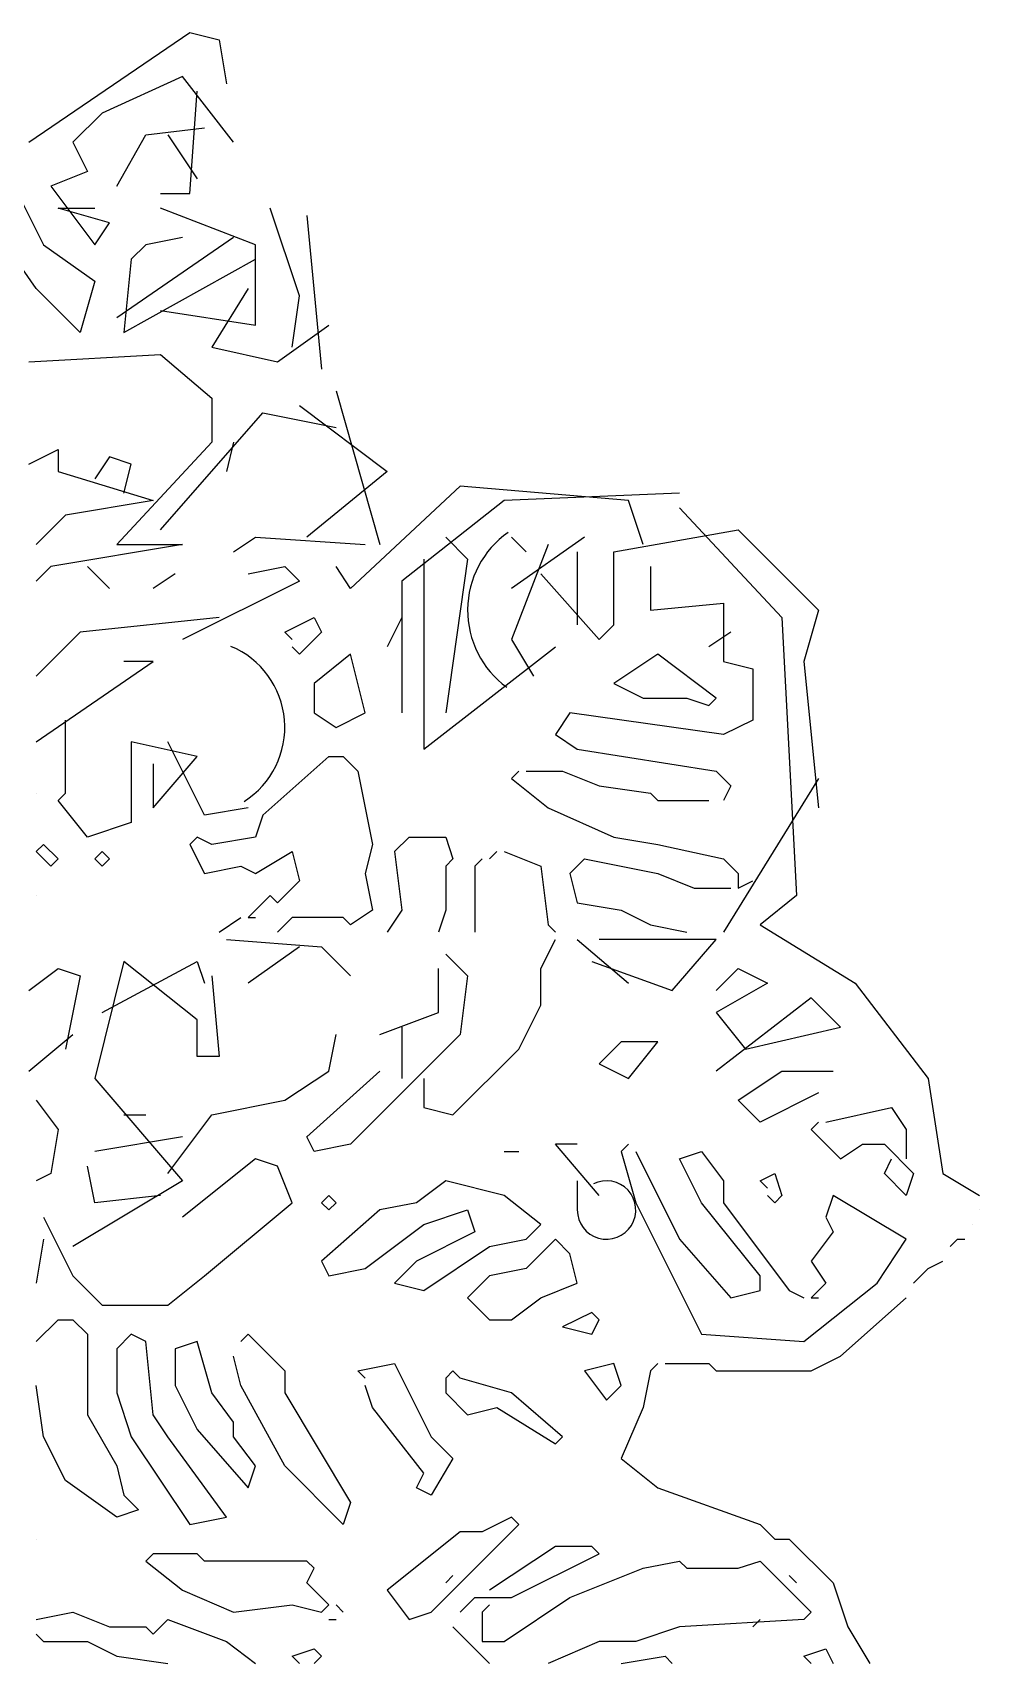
# Model space of a CAD drawing. Header units: inches. Extents: x 10 to 52.5, y 12.2 to 37.
# Drawn here: x 15.0159 to 15.1571, y 13.9688 to 14.212 of the extents above; entities that cross this region are included whole.
import ezdxf

# ---------------------------------------------------------------- set-up
doc = ezdxf.new("R2010")
doc.units = ezdxf.units.IN
doc.header["$MEASUREMENT"] = 0
doc.layers.add('02', color=2, linetype='Continuous')

msp = doc.modelspace()

# ---------------------------------------------------------------- linework, layer by layer
at = {"layer": '02'}
for p, q in [((15.01533605319428, 14.19568612229198), (15.0393315059876, 14.21204665535191)), ((15.0393315059876, 14.21204665535191), (15.04369430614616, 14.21095594885122)), ((15.04369430614616, 14.21095594885122), (15.04478501270506, 14.20441173563307)), ((15.0382407994287, 14.20550244213376), (15.02624307943488, 14.2000489225233)), ((15.04587571926395, 14.19568612229198), (15.0382407994287, 14.20550244213376)), ((15.0393315059876, 14.18805120255859), (15.04042219950798, 14.20332102913238)), ((15.02624307943488, 14.2000489225233), (15.02188026623781, 14.19568612229198)), ((15.03278729271124, 14.19677681589968), (15.04151290606688, 14.19786752240037)), ((15.02188026623781, 14.19568612229198), (15.02406166654992, 14.19132330916767)), ((15.02842447951416, 14.18914190905928), (15.03278729271124, 14.19677681589968)), ((15.03605939934942, 14.19677681589968), (15.04042219950798, 14.19023260266698)), ((15.02406166654992, 14.19132330916767), (15.01860815983246, 14.18914190905928)), ((15.01860815983246, 14.18914190905928), (15.02515237287599, 14.18041628283975)), ((15.03496869279052, 14.18805120255859), (15.0393315059876, 14.18805120255859)), ((15.01424534663538, 14.1869604960579), (15.01751745327356, 14.18041628283975)), ((15.01969886615853, 14.18586980245021), (15.02515237287599, 14.18586980245021)), ((15.0273337731881, 14.18368838944883), (15.01969886615853, 14.18586980245021)), ((15.0491478256693, 14.18041628283975), (15.03496869279052, 14.18586980245021)), ((15.05569203894566, 14.17278137598481), (15.05132922598141, 14.18586980245021)), ((15.01642675952035, 14.17387206960705), (15.00879183991793, 14.18477909594952)), ((15.02515237287599, 14.18041628283975), (15.0273337731881, 14.18368838944883)), ((15.05678273269887, 14.18477909594952), (15.05896414558384, 14.16187434964234)), ((15.01751745327356, 14.18041628283975), (15.02515237287599, 14.17496277610774)), ((15.04587571926395, 14.18150698932589), (15.02842447951416, 14.16950926937573)), ((15.03278729271124, 14.18041628283975), (15.03060587959344, 14.17823488271682)), ((15.0382407994287, 14.18150698932589), (15.03278729271124, 14.18041628283975)), ((15.0491478256693, 14.16841856287504), (15.0491478256693, 14.18041628283975)), ((15.02951518607306, 14.16732785637435), (15.0491478256693, 14.17823488271682)), ((15.03060587959344, 14.17823488271682), (15.02951518607306, 14.16732785637435)), ((15.02297097279671, 14.16732785637435), (15.01642675952035, 14.17387206960705)), ((15.02515237287599, 14.17496277610774), (15.02297097279671, 14.16732785637435)), ((15.04805711934323, 14.17387206960705), (15.04260361262578, 14.16514645626597)), ((15.03496869279052, 14.17059996298343), (15.0491478256693, 14.16841856287504)), ((15.05460133238676, 14.16514645626597), (15.05569203894566, 14.17278137598481)), ((15.05241993230748, 14.16296505614303), (15.06005483933705, 14.16841856287504)), ((15.01533605319428, 14.16296505614303), (15.03496869279052, 14.16405574976528)), ((15.03496869279052, 14.16405574976528), (15.04260361262578, 14.15751153653258)), ((15.04260361262578, 14.16514645626597), (15.05241993230748, 14.16296505614303)), ((15.06114554566312, 14.15860224303327), (15.06768975893947, 14.13569749672609)), ((15.04260361262578, 14.15751153653258), (15.04260361262578, 14.15096732329988)), ((15.05569203894566, 14.15642084291033), (15.06878046549837, 14.14660452306856)), ((15.03496869279052, 14.13787889684903), (15.05023851942251, 14.15533013640964)), ((15.05023851942251, 14.15533013640964), (15.06114554566312, 14.15314873630126)), ((15.04260361262578, 14.15096732329988), (15.02842447951416, 14.13569749672609)), ((15.04587571926395, 14.15096732329988), (15.04478501270506, 14.14660452306856)), ((15.01533605319428, 14.1476952166908), (15.01969886615853, 14.14987662969218)), ((15.01969886615853, 14.14987662969218), (15.01969886615853, 14.14660452306856)), ((15.0273337731881, 14.14878592319149), (15.02515237287599, 14.14551381658242)), ((15.03060587959344, 14.1476952166908), (15.0273337731881, 14.14878592319149)), ((15.01969886615853, 14.14660452306856), (15.03387798623162, 14.14224170995879)), ((15.02951518607306, 14.14333241645948), (15.03060587959344, 14.1476952166908)), ((15.06878046549837, 14.14660452306856), (15.05678273269887, 14.13678820322678)), ((15.07968747893329, 14.14442311008173), (15.0633269457424, 14.12915328350794)), ((15.1047736382855, 14.14224170995879), (15.07968747893329, 14.14442311008173)), ((15.03387798623162, 14.14224170995879), (15.02078955991174, 14.14006030985041)), ((15.08623169220964, 14.14224170995879), (15.07096186557765, 14.13024399000863)), ((15.11240855788792, 14.14333241645948), (15.08623169220964, 14.14224170995879)), ((15.10695503836478, 14.13569749672609), (15.1047736382855, 14.14224170995879)), ((15.02078955991174, 14.14006030985041), (15.01642675952035, 14.13569749672609)), ((15.11240855788792, 14.1411510034581), (15.12767838451992, 14.12479047039818)), ((15.04587571926395, 14.13460679023995), (15.0491478256693, 14.13678820322678)), ((15.0491478256693, 14.13678820322678), (15.06550835886019, 14.13569749672609)), ((15.07750607885401, 14.13678820322678), (15.08077818549219, 14.13351609661771)), ((15.09822942500914, 14.13678820322678), (15.08732239853571, 14.12915328350794)), ((15.08732239853571, 14.13678820322678), (15.08950379884782, 14.13460679023995)), ((15.10259223797339, 14.13460679023995), (15.12113417124356, 14.13787889684903)), ((15.12113417124356, 14.13787889684903), (15.13313189123738, 14.12588117689887)), ((15.0382407994287, 14.13569749672609), (15.01860815983246, 14.13242539011702)), ((15.02842447951416, 14.13569749672609), (15.0382407994287, 14.13569749672609)), ((15.09277591829169, 14.13569749672609), (15.08732239853571, 14.12151836377455)), ((15.09713871845025, 14.13460679023995), (15.09713871845025, 14.12369977677593)), ((15.10259223797339, 14.12369977677593), (15.10259223797339, 14.13460679023995)), ((15.01860815983246, 14.13242539011702), (15.01642675952035, 14.13024399000863)), ((15.02406166654992, 14.13242539011702), (15.0273337731881, 14.12915328350794)), ((15.04805711934323, 14.13133468361633), (15.05351062606069, 14.13242539011702)), ((15.05351062606069, 14.13242539011702), (15.05569203894566, 14.13024399000863)), ((15.0633269457424, 14.12915328350794), (15.06114554566312, 14.13242539011702)), ((15.07423397221583, 14.13351609661771), (15.07423397221583, 14.10515783071463)), ((15.08077818549219, 14.13351609661771), (15.07750607885401, 14.11061135032508)), ((15.10804574492368, 14.13242539011702), (15.10804574492368, 14.12588117689887)), ((15.0371500928698, 14.13133468361633), (15.03387798623162, 14.12915328350794)), ((15.05569203894566, 14.13024399000863), (15.0382407994287, 14.12151836377455)), ((15.07096186557765, 14.13024399000863), (15.07096186557765, 14.11061135032508)), ((15.09168521173279, 14.13133468361633), (15.10041082508842, 14.12151836377455)), ((15.10804574492368, 14.12588117689887), (15.11895277116428, 14.12697188338501)), ((15.11895277116428, 14.12697188338501), (15.11895277116428, 14.11824625716548)), ((15.04369430614616, 14.12479047039818), (15.02297097279671, 14.12260907027524)), ((15.05351062606069, 14.12260907027524), (15.05787343902494, 14.12479047039818)), ((15.05787343902494, 14.12479047039818), (15.05896414558384, 14.12260907027524)), ((15.07096186557765, 14.12479047039818), (15.06878046549837, 14.12042767016686)), ((15.12767838451992, 14.12479047039818), (15.1298597845992, 14.08334379090814)), ((15.13313189123738, 14.12588117689887), (15.1309504911581, 14.11824625716548)), ((15.02297097279671, 14.12260907027524), (15.01642675952035, 14.11606485704254)), ((15.05460133238676, 14.12151836377455), (15.05351062606069, 14.12260907027524)), ((15.05896414558384, 14.12260907027524), (15.05569203894566, 14.11933696366617)), ((15.10041082508842, 14.12151836377455), (15.10259223797339, 14.12369977677593)), ((15.12004346468466, 14.12260907027524), (15.11677135804648, 14.12042767016686)), ((15.05569203894566, 14.11933696366617), (15.05460133238676, 14.12042767016686)), ((15.0633269457424, 14.11933696366617), (15.05787343902494, 14.11497415054185)), ((15.06550835886019, 14.11061135032508), (15.0633269457424, 14.11933696366617)), ((15.07423397221583, 14.10515783071463), (15.09386661181207, 14.12042767016686)), ((15.08732239853571, 14.12151836377455), (15.09059450517389, 14.11606485704254)), ((15.10913645124975, 14.11933696366617), (15.10259223797339, 14.11497415054185)), ((15.11786206460538, 14.11279275043347), (15.10913645124975, 14.11933696366617)), ((15.01642675952035, 14.10624853720077), (15.03387798623162, 14.11824625716548)), ((15.03387798623162, 14.11824625716548), (15.02951518607306, 14.11824625716548)), ((15.11895277116428, 14.11824625716548), (15.12331557132284, 14.11715556354323)), ((15.12331557132284, 14.11715556354323), (15.12331557132284, 14.10952064382439)), ((15.1309504911581, 14.11824625716548), (15.13313189123738, 14.09643221735899)), ((15.05787343902494, 14.11497415054185), (15.05787343902494, 14.11061135032508)), ((15.10259223797339, 14.11497415054185), (15.10695503836478, 14.11279275043347)), ((15.10695503836478, 14.11279275043347), (15.11349925164114, 14.11279275043347)), ((15.11349925164114, 14.11279275043347), (15.11677135804648, 14.11170204393278)), ((15.11677135804648, 14.11170204393278), (15.11786206460538, 14.11279275043347)), ((15.05787343902494, 14.11061135032508), (15.06114554566312, 14.1084299373237)), ((15.06114554566312, 14.1084299373237), (15.06550835886019, 14.11061135032508)), ((15.09604802492986, 14.11061135032508), (15.09386661181207, 14.10733924370146)), ((15.11895277116428, 14.10733924370146), (15.09604802492986, 14.11061135032508)), ((15.02078955991174, 14.09861361748193), (15.02078955991174, 14.10952064382439)), ((15.09386661181207, 14.10733924370146), (15.09713871845025, 14.10515783071463)), ((15.12331557132284, 14.10952064382439), (15.11895277116428, 14.10733924370146)), ((15.04042219950798, 14.10406713709238), (15.03060587959344, 14.10624853720077)), ((15.03060587959344, 14.10624853720077), (15.03060587959344, 14.09425081725061)), ((15.04151290606688, 14.0953415108583), (15.03605939934942, 14.10624853720077)), ((15.09713871845025, 14.10515783071463), (15.11786206460538, 14.101885724091)), ((15.03387798623162, 14.09643221735899), (15.04042219950798, 14.10406713709238)), ((15.03387798623162, 14.10297643059169), (15.03387798623162, 14.09643221735899)), ((15.05023851942251, 14.0953415108583), (15.06005483933705, 14.10406713709238)), ((15.06005483933705, 14.10406713709238), (15.06223625222201, 14.10406713709238)), ((15.06223625222201, 14.10406713709238), (15.06441765230129, 14.101885724091)), ((15.06441765230129, 14.101885724091), (15.06659905238057, 14.09097871064153)), ((15.08732239853571, 14.10079503046876), (15.08841310509461, 14.101885724091)), ((15.08732239853571, 14.10079503046876), (15.09277591829169, 14.09643221735899)), ((15.08950379884782, 14.101885724091), (15.09495731837097, 14.101885724091)), ((15.09495731837097, 14.101885724091), (15.10041082508842, 14.09970432398262)), ((15.11786206460538, 14.101885724091), (15.12004346468466, 14.09970432398262)), ((15.13313189123738, 14.10079503046876), (15.11895277116428, 14.07789027129769)), ((15.01642675952035, 14.09861361748193), (15.01642675952035, 14.09861361748193)), ((15.01969886615853, 14.09752292385968), (15.02078955991174, 14.09861361748193)), ((15.02406166654992, 14.09206940424923), (15.01969886615853, 14.09752292385968)), ((15.10041082508842, 14.09970432398262), (15.10804574492368, 14.09861361748193)), ((15.10804574492368, 14.09861361748193), (15.10913645124975, 14.09752292385968)), ((15.10913645124975, 14.09752292385968), (15.11677135804648, 14.09752292385968)), ((15.12004346468466, 14.09970432398262), (15.11895277116428, 14.09752292385968)), ((15.04805711934323, 14.09643221735899), (15.04151290606688, 14.0953415108583)), ((15.05023851942251, 14.0953415108583), (15.0491478256693, 14.09206940424923)), ((15.09277591829169, 14.09643221735899), (15.10259223797339, 14.09206940424923)), ((15.03060587959344, 14.09425081725061), (15.02406166654992, 14.09206940424923)), ((15.01751745327356, 14.09097871064153), (15.01642675952035, 14.08988800414084)), ((15.01969886615853, 14.08879729764015), (15.01751745327356, 14.09097871064153)), ((15.04042219950798, 14.09206940424923), (15.0393315059876, 14.09097871064153)), ((15.0393315059876, 14.09097871064153), (15.04151290606688, 14.08661589751722)), ((15.04260361262578, 14.09097871064153), (15.04042219950798, 14.09206940424923)), ((15.0491478256693, 14.09206940424923), (15.04260361262578, 14.09097871064153)), ((15.06659905238057, 14.09097871064153), (15.06550835886019, 14.08661589751722)), ((15.06987115901875, 14.08988800414084), (15.07205257213655, 14.09206940424923)), ((15.07205257213655, 14.09206940424923), (15.07750607885401, 14.09206940424923)), ((15.07750607885401, 14.09206940424923), (15.07859678518007, 14.08879729764015)), ((15.10259223797339, 14.09206940424923), (15.10913645124975, 14.09097871064153)), ((15.10913645124975, 14.09097871064153), (15.11895277116428, 14.08879729764015)), ((15.01642675952035, 14.08988800414084), (15.01860815983246, 14.08770659113946)), ((15.01860815983246, 14.08770659113946), (15.01969886615853, 14.08879729764015)), ((15.02624307943488, 14.08988800414084), (15.02515237287599, 14.08879729764015)), ((15.02515237287599, 14.08879729764015), (15.02624307943488, 14.08770659113946)), ((15.0273337731881, 14.08879729764015), (15.02624307943488, 14.08988800414084)), ((15.02624307943488, 14.08770659113946), (15.0273337731881, 14.08879729764015)), ((15.04151290606688, 14.08661589751722), (15.04696641278434, 14.08770659113946)), ((15.04696641278434, 14.08770659113946), (15.0491478256693, 14.08661589751722)), ((15.0491478256693, 14.08661589751722), (15.05460133238676, 14.08988800414084)), ((15.05460133238676, 14.08988800414084), (15.05569203894566, 14.08552519101653)), ((15.06987115901875, 14.08988800414084), (15.07096186557765, 14.08116237790676)), ((15.07859678518007, 14.08879729764015), (15.07750607885401, 14.08770659113946)), ((15.07750607885401, 14.08770659113946), (15.07750607885401, 14.08116237790676)), ((15.08186889181825, 14.08770659113946), (15.08295958557147, 14.08879729764015)), ((15.08186889181825, 14.08770659113946), (15.08186889181825, 14.07789027129769)), ((15.08514099845643, 14.08988800414084), (15.08405029213036, 14.08879729764015)), ((15.08623169220964, 14.08988800414084), (15.09168521173279, 14.08770659113946)), ((15.09168521173279, 14.08770659113946), (15.09277591829169, 14.07898097779838)), ((15.09604802492986, 14.08661589751722), (15.09822942500914, 14.08879729764015)), ((15.09822942500914, 14.08879729764015), (15.10913645124975, 14.08661589751722)), ((15.11895277116428, 14.08879729764015), (15.12113417124356, 14.08661589751722)), ((15.05569203894566, 14.08552519101653), (15.05241993230748, 14.08225308440745)), ((15.06550835886019, 14.08661589751722), (15.06659905238057, 14.08116237790676)), ((15.09604802492986, 14.08661589751722), (15.09713871845025, 14.08225308440745)), ((15.10913645124975, 14.08661589751722), (15.1145899579672, 14.08443448453039)), ((15.12113417124356, 14.08661589751722), (15.12113417124356, 14.08443448453039)), ((15.12113417124356, 14.08443448453039), (15.12331557132284, 14.08552519101653)), ((15.01642675952035, 14.08334379090814), (15.01642675952035, 14.08334379090814)), ((15.05132922598141, 14.08334379090814), (15.04805711934323, 14.08007168428452)), ((15.05241993230748, 14.08225308440745), (15.05132922598141, 14.08334379090814)), ((15.1145899579672, 14.08443448453039), (15.12004346468466, 14.08443448453039)), ((15.1298597845992, 14.08334379090814), (15.12440627788174, 14.07898097779838)), ((15.06659905238057, 14.08116237790676), (15.0633269457424, 14.07898097779838)), ((15.07096186557765, 14.08116237790676), (15.06878046549837, 14.07789027129769)), ((15.07750607885401, 14.08116237790676), (15.07641537229511, 14.07789027129769)), ((15.09713871845025, 14.08225308440745), (15.1036829317266, 14.08116237790676)), ((15.1036829317266, 14.08116237790676), (15.10804574492368, 14.07898097779838)), ((15.04369430614616, 14.07789027129769), (15.04696641278434, 14.08007168428452)), ((15.04805711934323, 14.08007168428452), (15.0491478256693, 14.08007168428452)), ((15.05460133238676, 14.08007168428452), (15.05241993230748, 14.07789027129769)), ((15.06223625222201, 14.08007168428452), (15.05460133238676, 14.08007168428452)), ((15.0633269457424, 14.07898097779838), (15.06223625222201, 14.08007168428452)), ((15.09277591829169, 14.07898097779838), (15.09386661181207, 14.07789027129769)), ((15.10804574492368, 14.07898097779838), (15.11349925164114, 14.07789027129769)), ((15.12440627788174, 14.07898097779838), (15.13858541076052, 14.07025536445729)), ((15.04478501270506, 14.07679957767544), (15.05896414558384, 14.07570887117475)), ((15.05569203894566, 14.07570887117475), (15.04805711934323, 14.07025536445729)), ((15.0633269457424, 14.07134605806499), (15.05896414558384, 14.07570887117475)), ((15.09168521173279, 14.07243676456568), (15.09386661181207, 14.07679957767544)), ((15.09713871845025, 14.07679957767544), (15.1047736382855, 14.07025536445729)), ((15.11786206460538, 14.07679957767544), (15.10041082508842, 14.07679957767544)), ((15.11131785132903, 14.0691646579566), (15.11786206460538, 14.07679957767544)), ((15.02951518607306, 14.07352747106637), (15.02515237287599, 14.0560762314912)), ((15.02624307943488, 14.06589255133298), (15.04042219950798, 14.07352747106637)), ((15.04042219950798, 14.06480184484684), (15.02951518607306, 14.07352747106637)), ((15.04042219950798, 14.07352747106637), (15.04151290606688, 14.07025536445729)), ((15.07750607885401, 14.07461816467406), (15.08077818549219, 14.07134605806499)), ((15.09932013156804, 14.07352747106637), (15.11131785132903, 14.0691646579566)), ((15.01533605319428, 14.0691646579566), (15.01969886615853, 14.07243676456568)), ((15.01969886615853, 14.07243676456568), (15.02297097279671, 14.07134605806499)), ((15.02297097279671, 14.07134605806499), (15.02078955991174, 14.06043904460097)), ((15.04260361262578, 14.07134605806499), (15.04369430614616, 14.05934833810027)), ((15.07641537229511, 14.06589255133298), (15.07641537229511, 14.07243676456568)), ((15.08077818549219, 14.07134605806499), (15.07968747893329, 14.0626204447239)), ((15.09168521173279, 14.06698325783367), (15.09168521173279, 14.07243676456568)), ((15.11786206460538, 14.0691646579566), (15.12113417124356, 14.07243676456568)), ((15.12113417124356, 14.07243676456568), (15.12549698444064, 14.07025536445729)), ((15.12549698444064, 14.07025536445729), (15.11786206460538, 14.06589255133298)), ((15.13858541076052, 14.07025536445729), (15.14949242419544, 14.0560762314912)), ((15.06768975893947, 14.0626204447239), (15.07641537229511, 14.06589255133298)), ((15.08841310509461, 14.06043904460097), (15.09168521173279, 14.06698325783367)), ((15.13204119771699, 14.06807395145591), (15.11786206460538, 14.05716693799189)), ((15.11786206460538, 14.06589255133298), (15.12222487780246, 14.06043904460097)), ((15.13640399787555, 14.06371115122459), (15.13204119771699, 14.06807395145591)), ((15.04042219950798, 14.05934833810027), (15.04042219950798, 14.06480184484684)), ((15.07096186557765, 14.06371115122459), (15.07096186557765, 14.0560762314912)), ((15.12222487780246, 14.06043904460097), (15.13640399787555, 14.06371115122459)), ((15.01533605319428, 14.05716693799189), (15.02188026623781, 14.0626204447239)), ((15.06005483933705, 14.05716693799189), (15.06114554566312, 14.0626204447239)), ((15.07968747893329, 14.0626204447239), (15.0633269457424, 14.04625991164943)), ((15.1036829317266, 14.06152973822321), (15.10041082508842, 14.05825763161414)), ((15.10913645124975, 14.06152973822321), (15.1036829317266, 14.06152973822321)), ((15.1047736382855, 14.0560762314912), (15.10913645124975, 14.06152973822321)), ((15.04369430614616, 14.05934833810027), (15.04042219950798, 14.05934833810027)), ((15.07859678518007, 14.05062272477374), (15.08841310509461, 14.06043904460097)), ((15.02515237287599, 14.0560762314912), (15.0382407994287, 14.04080640491742)), ((15.05351062606069, 14.05280412488213), (15.06005483933705, 14.05716693799189)), ((15.05678273269887, 14.04735061815012), (15.06768975893947, 14.05716693799189)), ((15.07423397221583, 14.0560762314912), (15.07423397221583, 14.05171341838144)), ((15.10041082508842, 14.05825763161414), (15.1047736382855, 14.0560762314912)), ((15.12113417124356, 14.05280412488213), (15.12767838451992, 14.05716693799189)), ((15.12767838451992, 14.05716693799189), (15.13531330412234, 14.05716693799189)), ((15.14949242419544, 14.0560762314912), (15.15167383731323, 14.04189709853966)), ((15.13313189123738, 14.05389483138282), (15.12440627788174, 14.04953201827305)), ((15.01642675952035, 14.05280412488213), (15.01969886615853, 14.04844131177236)), ((15.04260361262578, 14.05062272477374), (15.05351062606069, 14.05280412488213)), ((15.07423397221583, 14.05171341838144), (15.07859678518007, 14.05062272477374)), ((15.12440627788174, 14.04953201827305), (15.12113417124356, 14.05280412488213)), ((15.13422259779627, 14.04953201827305), (15.14403891747798, 14.05171341838144)), ((15.14403891747798, 14.05171341838144), (15.14622031779009, 14.04844131177236)), ((15.02951518607306, 14.05062272477374), (15.03278729271124, 14.05062272477374)), ((15.03605939934942, 14.04189709853966), (15.04260361262578, 14.05062272477374)), ((15.13313189123738, 14.04953201827305), (15.13204119771699, 14.04844131177236)), ((15.01969886615853, 14.04844131177236), (15.01860815983246, 14.04189709853966)), ((15.0382407994287, 14.04735061815012), (15.02515237287599, 14.04516920514873)), ((15.05787343902494, 14.04516920514873), (15.05678273269887, 14.04735061815012)), ((15.13204119771699, 14.04844131177236), (15.13640399787555, 14.04407851154104)), ((15.14622031779009, 14.04844131177236), (15.14622031779009, 14.04407851154104)), ((15.0491478256693, 14.04407851154104), (15.0382407994287, 14.03535288530696)), ((15.05241993230748, 14.04298780504035), (15.0491478256693, 14.04407851154104)), ((15.0633269457424, 14.04625991164943), (15.05787343902494, 14.04516920514873)), ((15.08623169220964, 14.04516920514873), (15.08841310509461, 14.04516920514873)), ((15.08841310509461, 14.04516920514873), (15.08841310509461, 14.04516920514873)), ((15.09713871845025, 14.04625991164943), (15.09386661181207, 14.04625991164943)), ((15.10041082508842, 14.03862499191603), (15.09386661181207, 14.04625991164943)), ((15.1036829317266, 14.04516920514873), (15.1047736382855, 14.04625991164943)), ((15.1036829317266, 14.04516920514873), (15.10586434461157, 14.03753429830834)), ((15.10586434461157, 14.04516920514873), (15.11240855788792, 14.03208077869789)), ((15.11240855788792, 14.04407851154104), (15.1156806645261, 14.04516920514873)), ((15.1156806645261, 14.03753429830834), (15.11240855788792, 14.04407851154104)), ((15.1156806645261, 14.04516920514873), (15.11895277116428, 14.04080640491742)), ((15.13640399787555, 14.04407851154104), (15.13967610451373, 14.04625991164943)), ((15.13967610451373, 14.04625991164943), (15.14294821115191, 14.04625991164943)), ((15.14294821115191, 14.04625991164943), (15.14731102411616, 14.04189709853966)), ((15.14294821115191, 14.04189709853966), (15.14403891747798, 14.04407851154104)), ((15.01860815983246, 14.04189709853966), (15.01642675952035, 14.04080640491742)), ((15.02515237287599, 14.03753429830834), (15.02406166654992, 14.04298780504035)), ((15.05460133238676, 14.03753429830834), (15.05241993230748, 14.04298780504035)), ((15.12440627788174, 14.04080640491742), (15.12658767796102, 14.04189709853966)), ((15.12658767796102, 14.04189709853966), (15.12767838451992, 14.03862499191603)), ((15.14622031779009, 14.03862499191603), (15.14294821115191, 14.04189709853966)), ((15.14731102411616, 14.04189709853966), (15.14622031779009, 14.03862499191603)), ((15.15167383731323, 14.04189709853966), (15.15712734403069, 14.03862499191603)), ((15.0382407994287, 14.04080640491742), (15.02188026623781, 14.03099008507564)), ((15.07750607885401, 14.04080640491742), (15.07314326565693, 14.03753429830834)), ((15.08623169220964, 14.03862499191603), (15.07750607885401, 14.04080640491742)), ((15.09713871845025, 14.04080640491742), (15.09713871845025, 14.03644359180765)), ((15.11895277116428, 14.04080640491742), (15.11895277116428, 14.03753429830834)), ((15.12440627788174, 14.04080640491742), (15.12549698444064, 14.03971569841672)), ((15.03496869279052, 14.03862499191603), (15.02515237287599, 14.03753429830834)), ((15.04151290606688, 14.02662727196588), (15.05460133238676, 14.03753429830834)), ((15.06005483933705, 14.03862499191603), (15.05896414558384, 14.03753429830834)), ((15.05896414558384, 14.03753429830834), (15.06005483933705, 14.03644359180765)), ((15.06114554566312, 14.03753429830834), (15.06005483933705, 14.03862499191603)), ((15.06005483933705, 14.03644359180765), (15.06114554566312, 14.03753429830834)), ((15.07314326565693, 14.03753429830834), (15.06768975893947, 14.03644359180765)), ((15.09168521173279, 14.03426219169927), (15.08623169220964, 14.03862499191603)), ((15.10586434461157, 14.03753429830834), (15.1156806645261, 14.01790165862479)), ((15.12440627788174, 14.02662727196588), (15.1156806645261, 14.03753429830834)), ((15.11895277116428, 14.03753429830834), (15.12876909107882, 14.02444587184294)), ((15.12658767796102, 14.03753429830834), (15.12549698444064, 14.03862499191603)), ((15.12767838451992, 14.03862499191603), (15.12658767796102, 14.03753429830834)), ((15.13531330412234, 14.03862499191603), (15.13422259779627, 14.03535288530696)), ((15.14622031779009, 14.03208077869789), (15.13531330412234, 14.03862499191603)), ((15.01751745327356, 14.03535288530696), (15.02188026623781, 14.02662727196588)), ((15.06768975893947, 14.03644359180765), (15.05896414558384, 14.02880867208881)), ((15.06550835886019, 14.02771797846657), (15.07423397221583, 14.03426219169927)), ((15.07423397221583, 14.03426219169927), (15.08077818549219, 14.03644359180765)), ((15.08077818549219, 14.03644359180765), (15.08186889181825, 14.03317148519858)), ((15.08950379884782, 14.03208077869789), (15.09168521173279, 14.03426219169927)), ((15.13422259779627, 14.03535288530696), (15.13531330412234, 14.03317148519858)), ((15.15603663747179, 14.03426219169927), (15.15603663747179, 14.03426219169927)), ((15.15712734403069, 14.03644359180765), (15.15712734403069, 14.03644359180765)), ((15.01751745327356, 14.03208077869789), (15.01642675952035, 14.02553656546518)), ((15.08186889181825, 14.03317148519858), (15.07314326565693, 14.02880867208881)), ((15.08405029213036, 14.03099008507564), (15.08950379884782, 14.03208077869789)), ((15.09386661181207, 14.03208077869789), (15.08950379884782, 14.02771797846657)), ((15.09604802492986, 14.0298993785895), (15.09386661181207, 14.03208077869789)), ((15.11240855788792, 14.03208077869789), (15.12004346468466, 14.0233551653568)), ((15.13531330412234, 14.03317148519858), (15.13204119771699, 14.02880867208881)), ((15.1418575173987, 14.02553656546518), (15.14622031779009, 14.03208077869789)), ((15.15276453083361, 14.03099008507564), (15.15385523739251, 14.03208077869789)), ((15.15385523739251, 14.03208077869789), (15.15494594395141, 14.03208077869789)), ((15.07423397221583, 14.02444587184294), (15.08405029213036, 14.03099008507564)), ((15.09713871845025, 14.02553656546518), (15.09604802492986, 14.0298993785895)), ((15.05896414558384, 14.02880867208881), (15.06005483933705, 14.02662727196588)), ((15.06005483933705, 14.02662727196588), (15.06550835886019, 14.02771797846657)), ((15.07314326565693, 14.02880867208881), (15.06987115901875, 14.02553656546518)), ((15.08950379884782, 14.02771797846657), (15.08405029213036, 14.02662727196588)), ((15.13204119771699, 14.02880867208881), (15.13422259779627, 14.02553656546518)), ((15.14731102411616, 14.02553656546518), (15.14949242419544, 14.02771797846657)), ((15.14949242419544, 14.02771797846657), (15.15167383731323, 14.02880867208881)), ((15.02188026623781, 14.02662727196588), (15.02624307943488, 14.02226445885611)), ((15.03605939934942, 14.02226445885611), (15.04151290606688, 14.02662727196588)), ((15.06987115901875, 14.02553656546518), (15.07423397221583, 14.02444587184294)), ((15.08405029213036, 14.02662727196588), (15.08077818549219, 14.0233551653568)), ((15.09168521173279, 14.0233551653568), (15.09713871845025, 14.02553656546518)), ((15.12004346468466, 14.0233551653568), (15.12440627788174, 14.02444587184294)), ((15.12440627788174, 14.02444587184294), (15.12440627788174, 14.02662727196588)), ((15.12876909107882, 14.02444587184294), (15.1309504911581, 14.0233551653568)), ((15.1309504911581, 14.0168109521241), (15.1418575173987, 14.02553656546518)), ((15.13422259779627, 14.02553656546518), (15.13204119771699, 14.0233551653568)), ((15.02624307943488, 14.02226445885611), (15.03605939934942, 14.02226445885611)), ((15.08077818549219, 14.0233551653568), (15.08405029213036, 14.02008305873317)), ((15.08732239853571, 14.02008305873317), (15.09168521173279, 14.0233551653568)), ((15.13204119771699, 14.0233551653568), (15.13313189123738, 14.0233551653568)), ((15.13640399787555, 14.01462955201572), (15.14622031779009, 14.0233551653568)), ((15.01642675952035, 14.0168109521241), (15.01969886615853, 14.02008305873317)), ((15.01969886615853, 14.02008305873317), (15.02188026623781, 14.02008305873317)), ((15.02188026623781, 14.02008305873317), (15.02406166654992, 14.01790165862479)), ((15.08405029213036, 14.02008305873317), (15.08732239853571, 14.02008305873317)), ((15.09932013156804, 14.02117376523386), (15.09495731837097, 14.01899235223248)), ((15.10041082508842, 14.02008305873317), (15.09932013156804, 14.02117376523386)), ((15.09932013156804, 14.01790165862479), (15.10041082508842, 14.02008305873317)), ((15.02406166654992, 14.01790165862479), (15.02406166654992, 14.00590392578163)), ((15.03060587959344, 14.01790165862479), (15.02842447951416, 14.01572024562341)), ((15.03278729271124, 14.0168109521241), (15.03060587959344, 14.01790165862479)), ((15.04696641278434, 14.0168109521241), (15.04805711934323, 14.01790165862479)), ((15.04805711934323, 14.01790165862479), (15.05351062606069, 14.01244813901434)), ((15.09495731837097, 14.01899235223248), (15.09932013156804, 14.01790165862479)), ((15.1156806645261, 14.01790165862479), (15.1309504911581, 14.0168109521241)), ((15.02842447951416, 14.01572024562341), (15.02842447951416, 14.00917603240526)), ((15.03387798623162, 14.00590392578163), (15.03278729271124, 14.0168109521241)), ((15.04042219950798, 14.0168109521241), (15.0371500928698, 14.01572024562341)), ((15.0371500928698, 14.01572024562341), (15.0371500928698, 14.0102667388914)), ((15.04260361262578, 14.00917603240526), (15.04042219950798, 14.0168109521241)), ((15.04696641278434, 14.0102667388914), (15.04587571926395, 14.01462955201572)), ((15.05351062606069, 14.01244813901434), (15.05351062606069, 14.00917603240526)), ((15.06441765230129, 14.01244813901434), (15.06987115901875, 14.01353884551503)), ((15.06550835886019, 14.01135744539209), (15.06441765230129, 14.01244813901434)), ((15.06987115901875, 14.01353884551503), (15.07532467877473, 14.00263181917256)), ((15.07859678518007, 14.01244813901434), (15.07750607885401, 14.01135744539209)), ((15.07968747893329, 14.01135744539209), (15.07859678518007, 14.01244813901434)), ((15.10259223797339, 14.01353884551503), (15.09822942500914, 14.01244813901434)), ((15.09822942500914, 14.01244813901434), (15.10150153164732, 14.00808533878302)), ((15.1036829317266, 14.0102667388914), (15.10259223797339, 14.01353884551503)), ((15.10804574492368, 14.01244813901434), (15.10695503836478, 14.00699463228232)), ((15.10913645124975, 14.01353884551503), (15.10804574492368, 14.01244813901434)), ((15.11022714500296, 14.01353884551503), (15.11677135804648, 14.01353884551503)), ((15.11677135804648, 14.01353884551503), (15.11786206460538, 14.01244813901434)), ((15.11786206460538, 14.01244813901434), (15.13204119771699, 14.01244813901434)), ((15.13204119771699, 14.01244813901434), (15.13640399787555, 14.01462955201572)), ((15.01751745327356, 14.00263181917256), (15.01642675952035, 14.0102667388914)), ((15.0371500928698, 14.0102667388914), (15.04042219950798, 14.00372252567325)), ((15.05351062606069, 13.99826901894124), (15.04696641278434, 14.0102667388914)), ((15.06659905238057, 14.00699463228232), (15.06550835886019, 14.0102667388914)), ((15.07750607885401, 14.01135744539209), (15.07750607885401, 14.00917603240526)), ((15.08732239853571, 14.00917603240526), (15.07968747893329, 14.01135744539209)), ((15.10150153164732, 14.00808533878302), (15.1036829317266, 14.0102667388914)), ((15.02842447951416, 14.00917603240526), (15.03060587959344, 14.00263181917256)), ((15.04587571926395, 14.00481323215939), (15.04260361262578, 14.00917603240526)), ((15.05351062606069, 14.00917603240526), (15.0633269457424, 13.99281549933078)), ((15.07750607885401, 14.00917603240526), (15.08077818549219, 14.00590392578163)), ((15.09495731837097, 14.00263181917256), (15.08732239853571, 14.00917603240526)), ((15.02406166654992, 14.00590392578163), (15.02842447951416, 13.99826901894124)), ((15.03605939934942, 14.00263181917256), (15.03387798623162, 14.00590392578163)), ((15.07423397221583, 13.99717831244055), (15.06659905238057, 14.00699463228232)), ((15.08077818549219, 14.00590392578163), (15.08514099845643, 14.00699463228232)), ((15.08514099845643, 14.00699463228232), (15.09386661181207, 14.00154112555031)), ((15.10695503836478, 14.00699463228232), (15.1036829317266, 13.99935971254893)), ((15.02078955991174, 13.99608760593986), (15.01751745327356, 14.00263181917256)), ((15.03060587959344, 14.00263181917256), (15.0393315059876, 13.98954339270716)), ((15.04478501270506, 13.99063409920785), (15.03605939934942, 14.00263181917256)), ((15.04042219950798, 14.00372252567325), (15.04805711934323, 13.99499691233217)), ((15.04587571926395, 14.00263181917256), (15.04587571926395, 14.00481323215939)), ((15.0491478256693, 13.99826901894124), (15.04587571926395, 14.00263181917256)), ((15.07532467877473, 14.00263181917256), (15.07859678518007, 13.99935971254893)), ((15.09386661181207, 14.00154112555031), (15.09495731837097, 14.00263181917256)), ((15.02842447951416, 13.99826901894124), (15.02951518607306, 13.99390620583148)), ((15.04805711934323, 13.99499691233217), (15.0491478256693, 13.99826901894124)), ((15.06223625222201, 13.98954339270716), (15.05351062606069, 13.99826901894124)), ((15.07859678518007, 13.99935971254893), (15.07532467877473, 13.99390620583148)), ((15.1036829317266, 13.99935971254893), (15.10913645124975, 13.99499691233217)), ((15.02842447951416, 13.99063409920785), (15.02078955991174, 13.99608760593986)), ((15.07314326565693, 13.99499691233217), (15.07423397221583, 13.99717831244055)), ((15.02951518607306, 13.99390620583148), (15.03169658615234, 13.99172480570854)), ((15.07532467877473, 13.99390620583148), (15.07314326565693, 13.99499691233217)), ((15.10913645124975, 13.99499691233217), (15.12440627788174, 13.98954339270716)), ((15.03169658615234, 13.99172480570854), (15.02842447951416, 13.99063409920785)), ((15.0393315059876, 13.98954339270716), (15.04478501270506, 13.99063409920785)), ((15.0633269457424, 13.99281549933078), (15.06223625222201, 13.98954339270716)), ((15.08732239853571, 13.99063409920785), (15.08295958557147, 13.98845269909947)), ((15.08841310509461, 13.98954339270716), (15.08732239853571, 13.99063409920785)), ((15.07968747893329, 13.98845269909947), (15.06878046549837, 13.97972707286538)), ((15.07532467877473, 13.97645496625631), (15.08841310509461, 13.98954339270716)), ((15.08295958557147, 13.98845269909947), (15.07968747893329, 13.98845269909947)), ((15.12440627788174, 13.98954339270716), (15.12658767796102, 13.98736199259877)), ((15.01642675952035, 13.98736199259877), (15.01642675952035, 13.98736199259877)), ((15.09386661181207, 13.98627128609808), (15.08405029213036, 13.97972707286538)), ((15.09932013156804, 13.98627128609808), (15.09386661181207, 13.98627128609808)), ((15.10041082508842, 13.98518059247584), (15.09932013156804, 13.98627128609808)), ((15.12658767796102, 13.98736199259877), (15.12876909107882, 13.98736199259877)), ((15.12876909107882, 13.98736199259877), (15.13531330412234, 13.98081777936607)), ((15.03387798623162, 13.98518059247584), (15.03278729271124, 13.98408988597515)), ((15.03278729271124, 13.98408988597515), (15.0382407994287, 13.97972707286538)), ((15.04042219950798, 13.98518059247584), (15.03387798623162, 13.98518059247584)), ((15.04151290606688, 13.98408988597515), (15.04042219950798, 13.98518059247584)), ((15.05678273269887, 13.98408988597515), (15.04151290606688, 13.98408988597515)), ((15.05787343902494, 13.98299917948901), (15.05678273269887, 13.98408988597515)), ((15.08732239853571, 13.97863637925769), (15.10041082508842, 13.98518059247584)), ((15.10695503836478, 13.98299917948901), (15.11240855788792, 13.98408988597515)), ((15.11240855788792, 13.98408988597515), (15.11349925164114, 13.98299917948901)), ((15.12113417124356, 13.98299917948901), (15.12440627788174, 13.98408988597515)), ((15.12440627788174, 13.98408988597515), (15.13204119771699, 13.97645496625631)), ((15.05678273269887, 13.98081777936607), (15.05787343902494, 13.98299917948901)), ((15.06005483933705, 13.977545672757), (15.05678273269887, 13.98081777936607)), ((15.07750607885401, 13.98081777936607), (15.07859678518007, 13.98190848586676)), ((15.09604802492986, 13.97863637925769), (15.10695503836478, 13.98299917948901)), ((15.11349925164114, 13.98299917948901), (15.12113417124356, 13.98299917948901)), ((15.1298597845992, 13.98081777936607), (15.12876909107882, 13.98190848586676)), ((15.13531330412234, 13.98081777936607), (15.13749470443445, 13.97427356614793)), ((15.0382407994287, 13.97972707286538), (15.04587571926395, 13.97645496625631)), ((15.06878046549837, 13.97972707286538), (15.07205257213655, 13.97536427263406)), ((15.07968747893329, 13.97645496625631), (15.08186889181825, 13.97863637925769)), ((15.08186889181825, 13.97863637925769), (15.08732239853571, 13.97863637925769)), ((15.08623169220964, 13.97209216602499), (15.09604802492986, 13.97863637925769)), ((15.01642675952035, 13.97536427263406), (15.02188026623781, 13.97645496625631)), ((15.02188026623781, 13.97645496625631), (15.0273337731881, 13.97427356614793)), ((15.04587571926395, 13.97645496625631), (15.05460133238676, 13.977545672757)), ((15.05460133238676, 13.977545672757), (15.05896414558384, 13.97645496625631)), ((15.05896414558384, 13.97645496625631), (15.06005483933705, 13.977545672757)), ((15.06223625222201, 13.97645496625631), (15.06114554566312, 13.977545672757)), ((15.07205257213655, 13.97536427263406), (15.07532467877473, 13.97645496625631)), ((15.08295958557147, 13.97645496625631), (15.08405029213036, 13.977545672757)), ((15.08295958557147, 13.97645496625631), (15.08295958557147, 13.97209216602499)), ((15.13204119771699, 13.97645496625631), (15.1309504911581, 13.97536427263406)), ((15.0273337731881, 13.97427356614793), (15.03278729271124, 13.97427356614793)), ((15.03278729271124, 13.97427356614793), (15.03387798623162, 13.97318285964723)), ((15.03387798623162, 13.97318285964723), (15.03605939934942, 13.97536427263406)), ((15.03605939934942, 13.97536427263406), (15.04478501270506, 13.97209216602499)), ((15.06005483933705, 13.97536427263406), (15.06114554566312, 13.97536427263406)), ((15.07859678518007, 13.97427356614793), (15.08405029213036, 13.96882005941591)), ((15.11240855788792, 13.97427356614793), (15.10586434461157, 13.97209216602499)), ((15.1309504911581, 13.97536427263406), (15.11240855788792, 13.97427356614793)), ((15.12440627788174, 13.97536427263406), (15.12331557132284, 13.97427356614793)), ((15.13749470443445, 13.97427356614793), (15.14076681107263, 13.96882005941591)), ((15.01642675952035, 13.97318285964723), (15.01751745327356, 13.97209216602499)), ((15.01751745327356, 13.97209216602499), (15.02406166654992, 13.97209216602499)), ((15.02406166654992, 13.97209216602499), (15.02842447951416, 13.96991075302361)), ((15.04478501270506, 13.97209216602499), (15.0491478256693, 13.96882005941591)), ((15.05460133238676, 13.96991075302361), (15.05787343902494, 13.9710014595243)), ((15.05787343902494, 13.9710014595243), (15.05896414558384, 13.96991075302361)), ((15.08295958557147, 13.97209216602499), (15.08623169220964, 13.97209216602499)), ((15.10041082508842, 13.97209216602499), (15.09277591829169, 13.96882005941591)), ((15.10586434461157, 13.97209216602499), (15.10041082508842, 13.97209216602499)), ((15.1309504911581, 13.96991075302361), (15.13422259779627, 13.9710014595243)), ((15.13422259779627, 13.9710014595243), (15.13531330412234, 13.96882005941591)), ((15.02842447951416, 13.96991075302361), (15.03605939934942, 13.96882005941591)), ((15.05569203894566, 13.96882005941591), (15.05460133238676, 13.96991075302361)), ((15.05896414558384, 13.96991075302361), (15.05787343902494, 13.96882005941591)), ((15.1036829317266, 13.96882005941591), (15.11022714500296, 13.96991075302361)), ((15.11022714500296, 13.96991075302361), (15.11131785132903, 13.96882005941591)), ((15.13204119771699, 13.96882005941591), (15.1309504911581, 13.96991075302361))]:
    msp.add_line(p, q, dxfattribs=at)
for centre, radius, start, end in [((15.09495731837097, 14.12588117689887), 0.01417913295544854, 124.9920199611291, 233.9726276766076), ((15.04042219950798, 14.1084299373237), 0.0130884264566265, 302.471191618897, 67.38013502983758), ((15.10150153164732, 14.03644359180765), 0.004362813112978667, 180, 116.5650509302408)]:
    msp.add_arc(centre, radius, start, end, dxfattribs=at)

doc.saveas('drawing.dxf')
